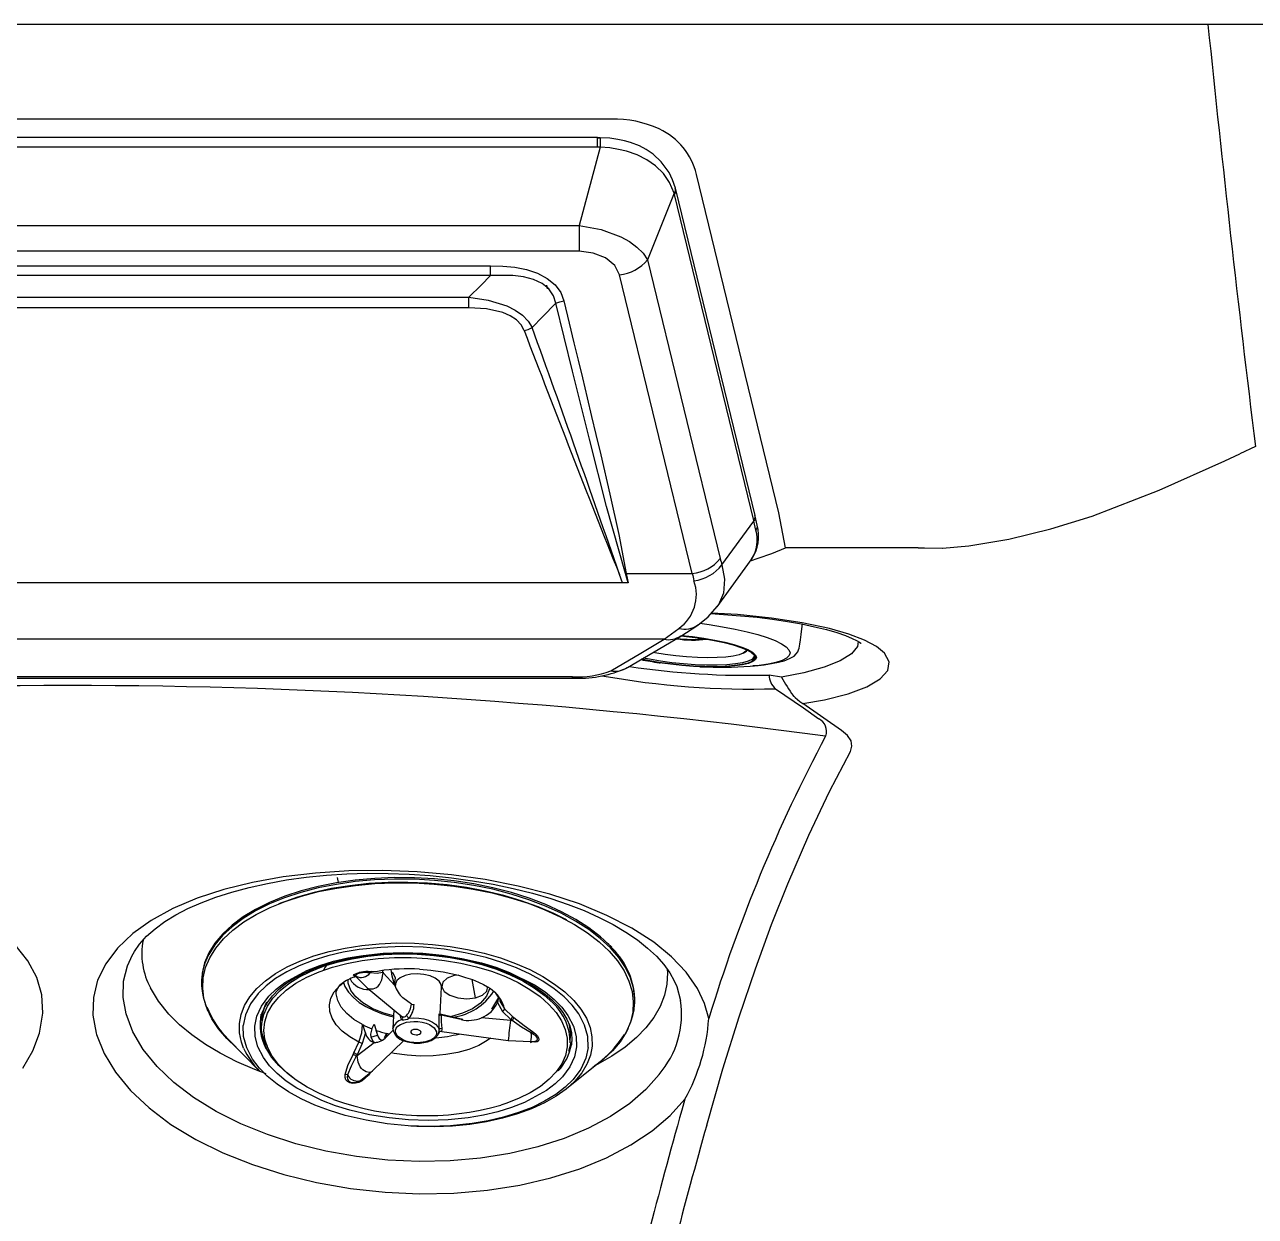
# Model space of a CAD drawing. Extents: x 527 to 611, y 788 to 934.
# Drawn here: x 590.02 to 599.43, y 875.16 to 884.27 of the extents above; entities that cross this region are included whole.
import ezdxf

# ---------------------------------------------------------------- set-up
doc = ezdxf.new("R2010")
doc.units = 0
doc.header["$MEASUREMENT"] = 0
for name, color, linetype in [('1', 4, 'Continuous'), ('BDIM_GREEN', 3, 'Continuous'), ('BDIM_YELLOW', 2, 'Continuous')]:
    doc.layers.add(name, color=color, linetype=linetype)

# ---------------------------------------------------------------- blocks, each defined once
blk = doc.blocks.new('2018 FLAIR')
at = {"layer": '1', "linetype": 'Continuous', "lineweight": 25}
for p, q in [((69.9546, 80.9086), (56.9546, 80.9086)), ((72.1687, 80.9086), (69.9546, 80.9086)), ((75.2114, 80.9086), (72.1687, 80.9086)), ((67.6083, 80.1869), (59.3008, 80.187)), ((68.8892, 77.176), (68.2592, 79.7637)), ((72.5313, 77.6828), (72.4121, 77.6279)), ((68.9388, 76.9086), (68.8892, 77.176)), ((69.9545, 76.9086), (68.9388, 76.9086)), ((68.6723, 76.8099), (68.7307, 76.8294)), ((68.9083, 75.9213), (68.815, 75.9373)), ((68.9923, 75.7853), (69.0006, 75.7762)), ((69.0131, 75.7656), (68.9983, 75.78)), ((68.9999, 75.7782), (69.0031, 75.7749)), ((69.3689, 75.5145), (69.0728, 75.7186)), ((69.247, 75.4708), (69.2467, 75.4702)), ((68.109, 73.556), (68.1378, 73.4507)), ((68.1706, 72.695), (68.1473, 72.6114))]:
    blk.add_line(p, q, dxfattribs=at)
at = {"layer": '1', "linetype": 'Continuous', "lineweight": 25, "flags": 128}
for points in [[(70.1387, 76.9072), (70.3404, 76.9261), (70.6476, 76.9768), (70.968, 77.0541), (71.2827, 77.1522), (71.7961, 77.3498), (72.2986, 77.5742), (72.4121, 77.6279)], [(68.7307, 76.8294), (68.8346, 76.8672), (68.9388, 76.9086)], [(69.9545, 76.9087), (70.0033, 76.9085), (70.1383, 76.9072)], [(68.3704, 76.4067), (68.4659, 76.4012), (68.5973, 76.391), (68.7225, 76.3785), (68.8406, 76.3639), (68.9543, 76.3469), (69.062, 76.3277), (69.1621, 76.3067), (69.2525, 76.2844), (69.3316, 76.2615), (69.3978, 76.2388), (69.4498, 76.2176), (69.4833, 76.2012), (69.5049, 76.1886), (69.5167, 76.1802), (69.5174, 76.1797)], [(69.0728, 75.7186), (69.2382, 75.7483), (69.4188, 75.7942), (69.5622, 75.8479), (69.6639, 75.9077), (69.7213, 75.9716), (69.7321, 76.0375), (69.6963, 76.1033), (69.6345, 76.1544), (69.5446, 76.2031), (69.4235, 76.2499), (69.2766, 76.2923), (69.0681, 76.3366), (68.8321, 76.3725), (68.5742, 76.399), (68.3747, 76.4114)], [(69.4966, 76.1935), (69.4914, 76.1566), (69.4433, 76.0996), (69.3572, 76.0457), (69.2353, 75.9967), (69.0813, 75.9543), (68.9083, 75.9213)], [(68.8634, 75.8327), (69.0782, 75.6858), (69.1938, 75.6029), (69.1939, 75.6029)], [(69.0131, 75.7656), (69.0491, 75.736), (69.0728, 75.7186)], [(69.4361, 75.352), (69.4482, 75.3926), (69.441, 75.4337), (69.4145, 75.4746), (69.3689, 75.5145)], [(68.3381, 72.4975), (68.462, 72.9274), (68.586, 73.325), (68.71, 73.6918), (68.8337, 74.0298), (68.957, 74.3412), (69.1177, 74.7127), (69.2774, 75.0479), (69.4361, 75.352)], [(63.1107, 72.9316), (63.1868, 73.0657), (63.2375, 73.2004), (63.2631, 73.3528), (63.2553, 73.4918), (63.2173, 73.6264), (63.1497, 73.7541), (63.0525, 73.8742)], [(68.3534, 73.3109), (68.3212, 73.428), (68.2675, 73.5422), (68.1815, 73.6662), (68.0696, 73.7845), (67.9336, 73.8954), (67.7662, 74.0028), (67.5753, 74.1006), (67.3645, 74.1874), (67.1381, 74.2618), (66.8962, 74.3244), (66.6436, 74.3744), (66.3864, 74.4106), (66.1237, 74.434), (65.8603, 74.444), (65.6016, 74.4407), (65.3471, 74.4242), (65.1015, 74.3948), (64.8675, 74.3525), (64.6467, 74.2977), (64.4431, 74.2311), (64.2571, 74.1521), (64.0922, 74.0619), (63.9511, 73.9617), (63.8343, 73.8507), (63.7443, 73.7309), (63.6826, 73.6042), (63.6505, 73.4736), (63.6466, 73.3382), (63.6711, 73.2004), (63.6743, 73.1892), (63.7318, 73.0449), (63.8188, 72.9012), (63.9336, 72.7616), (64.0755, 72.6286), (64.2431, 72.5031), (64.4331, 72.3878), (64.6408, 72.2855), (64.8666, 72.1953), (65.1062, 72.1191), (65.3566, 72.0582), (65.616, 72.0128), (65.8796, 71.984), (66.1429, 71.9723), (66.4053, 71.9775), (66.662, 71.9996), (66.909, 72.0384), (67.1455, 72.0934), (67.3672, 72.1633), (67.5718, 72.2478), (67.7577, 72.3456), (67.9213, 72.4548), (68.0578, 72.5711), (68.1706, 72.695)], [(63.9439, 73.7873), (63.9635, 73.8241), (64.0034, 73.8803), (64.0574, 73.9403), (64.1216, 73.9977), (64.1958, 74.0524), (64.2799, 74.1041), (64.3719, 74.1519), (64.474, 74.197), (64.5867, 74.2395), (64.7094, 74.2786), (64.841, 74.3139), (64.9805, 74.3447), (65.1264, 74.3708), (65.2773, 74.3916), (65.4315, 74.4071), (65.5878, 74.4171), (65.7449, 74.4217), (65.9027, 74.421), (66.0632, 74.4151), (66.2252, 74.4039), (66.3871, 74.3873), (66.5477, 74.3654), (66.7054, 74.3383), (66.8587, 74.3063), (67.0062, 74.2697), (67.1466, 74.2288), (67.2786, 74.1842), (67.4013, 74.1364), (67.5156, 74.0851), (67.6225, 74.0302), (67.7204, 73.9723), (67.8086, 73.9122), (67.8864, 73.8504), (67.9536, 73.7877), (68.0099, 73.7248), (68.0552, 73.6623), (68.0901, 73.6006), (68.1082, 73.556)], [(67.9737, 72.8847), (67.8724, 72.7706), (67.7492, 72.6636), (67.6016, 72.5632), (67.4337, 72.4731), (67.2486, 72.3952), (67.0479, 72.3308), (66.8336, 72.2802), (66.6097, 72.2445), (66.3769, 72.2242), (66.1389, 72.2195), (65.9001, 72.2304), (65.6609, 72.257), (65.4256, 72.2988), (65.1987, 72.3549), (64.9814, 72.425), (64.7767, 72.5079), (64.5886, 72.6019), (64.4165, 72.7077), (64.2649, 72.8227), (64.1367, 72.9445), (64.0304, 73.0761), (63.951, 73.2114), (63.8996, 73.3469), (63.8775, 73.473), (63.881, 73.5967), (63.9099, 73.7158), (63.9497, 73.7982)], [(68.0356, 73.6894), (68.0385, 73.6613), (68.0336, 73.5749), (68.0149, 73.4896), (67.9813, 73.4035), (67.9335, 73.3199), (67.8736, 73.2414), (67.801, 73.1663), (67.7135, 73.0931), (67.6137, 73.0245), (67.5056, 72.9629), (67.4838, 72.9525)], [(64.97, 72.8894), (64.8838, 72.9213), (64.7471, 72.9809), (64.6198, 73.0459), (64.5059, 73.114), (64.4026, 73.1862), (64.308, 73.2645), (64.226, 73.3462), (64.1479, 73.4439), (64.0875, 73.5453)]]:
    blk.add_lwpolyline(points, dxfattribs=at)
at = {"layer": '1', "linetype": 'Continuous', "lineweight": 25}
for centre, radius, start, end in [((239.0554, 98.0335), 167.763, 185.858848, 186.967502), ((67.6263, 79.344), 0.843, 65.61203, 91.22223), ((68.677, 82.2348), 6.4049, 259.74974, 271.66777), ((68.651, 81.9585), 6.0234, 261.37061, 271.56036), ((68.9469, 75.9348), 0.1319, 178.93254, 230.75863), ((70.412, 76.7798), 1.7315, 209.72369, 215.26905), ((63.4565, 32.3761), 43.4812, 82.34739, 97.65883), ((69.0136, 75.7918), 0.0193, 217.54975, 224.65287), ((69.0143, 75.7925), 0.0203, 224.8235, 238.14173), ((69.1497, 75.5083), 0.1043, 338.89242, 64.95203), ((79.8473, 69.8194), 12.0125, 151.93982, 163.10275), ((64.5592, 73.8057), 0.5387, 168.76279, 208.90584), ((67.4457, 73.3445), 0.7002, 318.95175, 8.72082), ((66.8838, 73.4121), 1.4731, 330.8721, 356.06333), ((108.4269, 61.2437), 41.853, 164.23996, 166.94068), ((109.4306, 60.8491), 42.7116, 164.17365, 166.69677)]:
    blk.add_arc(centre, radius, start, end, dxfattribs=at)
blk.add_ellipse((66.9994, 79.0868), major_axis=(-1.1748, -0.8619), ratio=0.581852, start_param=2.904183, end_param=3.440632, dxfattribs=at)
at = {"layer": 'BDIM_GREEN', "linetype": 'Continuous', "lineweight": 25}
for p, q in [((67.5033, 80.0448), (59.4059, 80.0448)), ((67.5033, 79.9718), (59.4059, 79.9718)), ((67.5229, 79.9716), (67.364, 79.3743)), ((67.5245, 80.044), (67.5033, 80.0442)), ((68.0888, 79.6192), (67.8849, 79.1115)), ((68.0914, 79.6089), (68.0888, 79.6192)), ((68.6977, 77.119), (68.0914, 79.6089)), ((68.1009, 79.6478), (68.0981, 79.659)), ((68.7072, 77.1579), (68.1009, 79.6478)), ((59.5452, 79.3743), (67.364, 79.3743)), ((67.364, 79.3743), (67.364, 79.1758)), ((67.364, 79.1758), (59.5452, 79.1758)), ((67.8849, 79.1115), (68.4411, 76.8273)), ((60.2231, 79.066), (66.6861, 79.066)), ((66.6861, 78.9898), (66.6861, 79.066)), ((66.6861, 78.9898), (60.2231, 78.9898)), ((68.2277, 76.7129), (67.6715, 78.9971)), ((67.1125, 78.9166), (67.1194, 78.8882)), ((60.3894, 78.825), (66.5198, 78.825)), ((66.5198, 78.7443), (60.3894, 78.7443)), ((66.5198, 78.7443), (66.5198, 78.825)), ((68.7084, 77.1526), (68.7071, 77.1579)), ((68.7239, 77.0831), (68.7084, 77.1527)), ((68.4538, 76.7793), (68.6989, 77.1138)), ((68.6989, 77.1138), (68.6977, 77.119)), ((68.7139, 77.0454), (68.6989, 77.1139)), ((68.4166, 76.4576), (68.6847, 76.827)), ((67.6951, 76.6408), (67.6705, 76.7069)), ((67.7384, 76.6408), (67.7175, 76.7123)), ((67.7234, 76.7129), (68.2277, 76.7129)), ((67.7234, 76.7129), (67.7384, 76.6408)), ((67.6951, 76.6408), (59.2141, 76.6408)), ((67.7384, 76.6408), (67.6951, 76.6408)), ((68.0126, 76.2104), (68.1252, 76.2936)), ((68.1397, 76.2347), (68.2708, 76.3196)), ((68.0126, 76.2104), (58.8966, 76.2103)), ((67.7313, 75.9939), (68.1389, 76.2342)), ((68.669, 76.0051), (68.6886, 76.0065)), ((68.7057, 76.0618), (68.678, 76.0537)), ((68.6833, 76.057), (68.7078, 76.0736)), ((67.3128, 75.9242), (59.5963, 75.9242)), ((59.5963, 75.9137), (67.3128, 75.9137)), ((67.3128, 75.9167), (67.3128, 75.9173)), ((65.0772, 74.192), (65.0667, 74.1878)), ((67.2665, 74.0648), (67.2566, 74.0702)), ((67.591, 73.8792), (67.5844, 73.886)), ((67.6121, 73.8573), (67.6005, 73.8693)), ((65.8643, 73.6675), (65.8594, 73.6649)), ((65.8638, 73.6603), (65.8594, 73.6649)), ((65.8643, 73.6675), (65.8638, 73.6603)), ((65.8638, 73.6603), (65.9552, 73.564)), ((64.4782, 73.62), (64.4776, 73.6085)), ((65.6594, 73.6318), (65.7433, 73.5468)), ((65.6604, 73.6333), (65.6606, 73.6294)), ((65.9581, 73.5711), (65.9574, 73.5585)), ((66.4382, 73.6432), (66.407, 73.6398)), ((65.7435, 73.5466), (66.0079, 73.3282)), ((66.3005, 73.348), (66.3119, 73.5513)), ((66.7477, 73.4718), (66.694, 73.3847)), ((64.5036, 73.4231), (64.5228, 73.3743)), ((65.9473, 73.3782), (65.9393, 73.2348)), ((66.7382, 73.4332), (66.777, 73.3657)), ((66.792, 73.3863), (66.8537, 73.3265)), ((67.7874, 73.4234), (67.788, 73.435)), ((64.9289, 73.3465), (64.9252, 73.2803)), ((64.9282, 73.3324), (64.9392, 73.3317)), ((64.9314, 73.3463), (64.9432, 73.3456)), ((64.94, 73.3458), (64.9351, 73.2575)), ((66.3006, 73.3489), (66.4732, 73.3061)), ((66.8395, 73.2973), (66.6172, 73.3178)), ((66.8404, 73.3044), (66.777, 73.3657)), ((66.8404, 73.3044), (66.8395, 73.2973)), ((66.8501, 73.2964), (66.8395, 73.2973)), ((66.8501, 73.2964), (66.8404, 73.3044)), ((66.8537, 73.3265), (66.8631, 73.3187)), ((64.936, 73.2745), (64.9253, 73.2752)), ((65.7307, 73.2024), (65.705, 73.1201)), ((65.7705, 73.1688), (65.8221, 73.185)), ((65.779, 73.2333), (65.797, 73.2681)), ((65.797, 73.2681), (65.8115, 73.2212)), ((65.797, 73.2681), (65.8221, 73.185)), ((65.9413, 73.2239), (65.89, 73.1727)), ((65.9393, 73.232), (65.9393, 73.2348)), ((66.2893, 73.1987), (66.2905, 73.2009)), ((66.3124, 73.2138), (66.8215, 73.1433)), ((67.2936, 73.1256), (67.2975, 73.1954)), ((67.2964, 73.1955), (67.3038, 73.195)), ((64.68, 73.1544), (64.9222, 72.9073)), ((65.6413, 73.0488), (65.6798, 73.1315)), ((65.705, 73.1201), (65.665, 73.0351)), ((65.6653, 73.0283), (65.7973, 73.1299)), ((65.7843, 72.9117), (66.0228, 73.1433)), ((66.8215, 73.1433), (66.9934, 73.1354)), ((66.9906, 73.129), (66.9976, 73.1317)), ((67.0006, 73.1338), (66.9924, 73.1365)), ((66.9938, 73.1357), (67.0242, 73.1383)), ((67.0106, 73.1368), (67.0272, 73.1385)), ((67.2834, 73.0614), (67.3031, 73.1287)), ((67.3022, 73.1236), (67.2935, 73.1242)), ((67.3046, 73.1808), (67.2967, 73.1813)), ((65.6355, 73.0375), (65.6413, 73.0488)), ((65.665, 73.0351), (65.659, 73.0235)), ((65.659, 73.0235), (65.6653, 73.0283)), ((65.665, 73.0351), (65.6653, 73.0283)), ((65.6935, 72.84), (65.7841, 72.9114)), ((67.2674, 72.7762), (67.5356, 72.9947)), ((65.6687, 72.8284), (65.6822, 72.8351))]:
    blk.add_line(p, q, dxfattribs=at)
at = {"layer": 'BDIM_GREEN', "linetype": 'Continuous', "lineweight": 25, "flags": 128}
for points in [[(67.5033, 80.0445), (67.5152, 80.0444), (67.5245, 80.0442)], [(67.5229, 79.9716), (67.5119, 79.9717), (67.5033, 79.9718)], [(68.0888, 79.6192), (68.0545, 79.7019), (68.0065, 79.7714), (67.9475, 79.829), (67.8806, 79.8754), (67.8068, 79.9122), (67.7246, 79.9407), (67.6638, 79.9551), (67.5978, 79.9656), (67.5229, 79.9716)], [(68.0981, 79.6589), (68.0769, 79.7233), (68.0509, 79.7771), (67.9907, 79.8606), (67.9297, 79.9172), (67.8754, 79.9543), (67.8245, 79.9809), (67.7548, 80.008), (67.7107, 80.0205), (67.6588, 80.0315), (67.5983, 80.0397), (67.5245, 80.0439)], [(67.364, 79.3743), (67.531, 79.3431), (67.681, 79.2865), (67.7469, 79.2499), (67.8049, 79.2079), (67.8521, 79.1615), (67.8849, 79.1115)], [(67.6715, 78.9971), (67.6344, 79.0685), (67.5643, 79.126), (67.4703, 79.163), (67.364, 79.1758)], [(66.6861, 79.066), (66.7788, 79.0631), (66.8701, 79.0535), (66.9595, 79.0357), (67.0437, 79.0081), (67.1183, 78.9693), (67.1789, 78.9198), (67.2217, 78.8614), (67.2461, 78.7977)], [(66.5198, 78.825), (66.6129, 78.9173), (66.6861, 78.9898)], [(67.1854, 78.7789), (67.1676, 78.8367), (67.1324, 78.8882), (67.08, 78.9302), (67.0138, 78.9611), (66.938, 78.981), (66.8564, 78.9913), (66.6861, 78.9898)], [(66.5198, 78.825), (66.6673, 78.803), (66.8097, 78.7589), (66.8742, 78.7266), (66.9298, 78.6874), (66.9733, 78.6423), (67.0032, 78.5938)], [(66.942, 78.5708), (66.919, 78.6133), (66.8833, 78.6513), (66.8359, 78.6829), (66.7798, 78.7074), (66.6538, 78.7363), (66.5198, 78.7443)], [(67.1854, 78.7789), (67.0833, 78.6752), (67.0032, 78.5938)], [(67.1854, 78.7789), (67.2147, 78.791), (67.2461, 78.7977)], [(67.7175, 76.7123), (67.5725, 77.2248), (67.4415, 77.7413), (67.313, 78.2597), (67.1854, 78.7789)], [(67.2461, 78.7977), (67.2871, 78.6276), (67.3235, 78.4764), (67.3553, 78.3442), (67.3876, 78.2094), (67.424, 78.0568), (67.4584, 77.9121), (67.4908, 77.7754), (67.5276, 77.6194), (67.5971, 77.3201), (67.6655, 77.0125), (67.7234, 76.7129)], [(66.942, 78.5708), (66.9737, 78.5794), (67.0032, 78.5938)], [(68.2701, 76.3192), (68.3485, 76.3823), (68.4182, 76.4599)], [(68.2863, 76.3326), (68.3568, 76.3231), (68.4592, 76.3068), (68.5563, 76.2884), (68.6465, 76.2681), (68.7282, 76.2464), (68.8, 76.2236), (68.8606, 76.2), (68.9091, 76.1762), (68.9446, 76.1524), (68.9665, 76.1292), (68.9744, 76.1068), (68.9682, 76.0858), (68.948, 76.0663), (68.9141, 76.0489), (68.8672, 76.0337), (68.808, 76.0211), (68.7375, 76.0112), (68.6919, 76.0068)], [(68.6903, 76.0067), (68.695, 76.0071), (68.702, 76.0076), (68.7319, 76.0105), (68.7772, 76.0157), (68.8333, 76.0243), (68.8856, 76.0349), (68.9291, 76.0467), (68.971, 76.0625), (69.0053, 76.0824), (69.0225, 76.0982), (69.0336, 76.1142), (69.0404, 76.1298), (69.0444, 76.1432), (69.0478, 76.1592), (69.0504, 76.1743), (69.0549, 76.2073), (69.0594, 76.2467), (69.0663, 76.3098), (69.068, 76.3264)], [(67.6046, 75.9699), (67.8331, 76.1047), (68.0126, 76.2104)], [(68.1413, 76.2372), (68.2278, 76.2279), (68.314, 76.2159), (68.396, 76.2016), (68.4718, 76.1855), (68.5395, 76.1678), (68.5975, 76.149), (68.6444, 76.1295), (68.6789, 76.11), (68.7002, 76.0908), (68.7078, 76.0723), (68.7016, 76.0552), (68.6816, 76.0397), (68.6484, 76.0263), (68.6028, 76.0153), (68.5459, 76.007), (68.4791, 76.0015), (68.404, 75.999), (68.3225, 75.9996), (68.2366, 76.0033), (68.1485, 76.0099), (68.0602, 76.0193), (67.974, 76.0313), (67.892, 76.0456), (67.8362, 76.0572)], [(68.6406, 76.1314), (68.6357, 76.119), (68.6171, 76.1044), (68.585, 76.0919), (68.5404, 76.0819), (68.4845, 76.0746), (68.4189, 76.0704), (68.3457, 76.0692), (68.2667, 76.0711), (68.1844, 76.0761), (68.1011, 76.084), (68.0191, 76.0947), (67.9409, 76.1077), (67.9281, 76.1102)], [(68.6953, 76.047), (68.6873, 76.0422), (68.6538, 76.0287), (68.6077, 76.0176), (68.5502, 76.0092), (68.4827, 76.0036), (68.4069, 76.0011), (68.3246, 76.0018), (68.2379, 76.0055), (68.1489, 76.0121), (68.0597, 76.0217), (67.9727, 76.0338), (67.8898, 76.0482), (67.839, 76.0587)], [(68.7003, 76.0906), (68.699, 76.0735), (68.6836, 76.0572), (68.6542, 76.0429), (68.6116, 76.0311), (68.557, 76.0219), (68.4916, 76.0156), (68.4174, 76.0125), (68.336, 76.0125), (68.2497, 76.0157), (68.1607, 76.0219), (68.0714, 76.0312), (67.9839, 76.0431), (67.9006, 76.0574), (67.8533, 76.067)], [(67.974, 76.0313), (67.9758, 76.0311), (67.9809, 76.0303)], [(68.2863, 76.0008), (68.288, 76.0008), (68.2932, 76.0006)], [(67.5897, 73.8766), (67.5253, 73.9358), (67.4366, 74.0042), (67.3369, 74.0684), (67.2269, 74.1281), (67.1075, 74.1826), (66.9799, 74.2315), (66.845, 74.2745), (66.7041, 74.311), (66.5582, 74.3409), (66.4088, 74.3638), (66.257, 74.3796), (66.1041, 74.3881), (65.9515, 74.3893), (65.8004, 74.3831), (65.6522, 74.3697), (65.5081, 74.349), (65.3693, 74.3214), (65.237, 74.2869), (65.1124, 74.246), (64.9965, 74.199), (64.8903, 74.1462), (64.7947, 74.0881), (64.7105, 74.0253), (64.6384, 73.9582), (64.5791, 73.8874), (64.5331, 73.8136), (64.5007, 73.7373), (64.4822, 73.6593), (64.4782, 73.62)], [(67.2665, 74.0648), (67.1781, 74.1092), (67.0568, 74.1615), (66.9276, 74.2082), (66.7917, 74.2487), (66.6501, 74.2828), (66.504, 74.3101), (66.3548, 74.3306), (66.2037, 74.3438), (66.0519, 74.3499), (65.9009, 74.3486), (65.7518, 74.3401), (65.6059, 74.3243), (65.4645, 74.3015), (65.3289, 74.2718), (65.2, 74.2354), (65.0791, 74.1927), (65.0667, 74.1878)], [(67.2566, 74.0702), (67.169, 74.1142), (67.0488, 74.166), (66.9208, 74.2122), (66.7861, 74.2523), (66.6458, 74.2861), (66.5012, 74.3132), (66.3533, 74.3334), (66.2036, 74.3466), (66.0533, 74.3526), (65.9036, 74.3513), (65.7559, 74.3429), (65.6114, 74.3272), (65.4713, 74.3046), (65.3369, 74.2752), (65.2092, 74.2392), (65.0895, 74.1969), (65.0772, 74.192)], [(65.3719, 74.2817), (65.5098, 74.3093), (65.6531, 74.3298), (65.8004, 74.3432), (65.9506, 74.3493), (66.1023, 74.3481), (66.2543, 74.3397), (66.4052, 74.324), (66.5538, 74.3012), (66.6987, 74.2715), (66.8389, 74.2351), (66.973, 74.1925), (67.0999, 74.1438), (67.2185, 74.0896), (67.3279, 74.0303), (67.427, 73.9664), (67.5151, 73.8985), (67.5914, 73.8271), (67.6552, 73.7529), (67.7061, 73.6764), (67.7435, 73.5984), (67.7671, 73.5194), (67.7768, 73.4403), (67.7724, 73.3615), (67.7541, 73.2839), (67.7219, 73.2081), (67.6761, 73.1347), (67.6171, 73.0644), (67.5455, 72.9977), (67.4668, 72.9386)], [(64.7422, 73.091), (64.671, 73.158), (64.6071, 73.2322), (64.5563, 73.3087), (64.5189, 73.3867), (64.4953, 73.4657), (64.4856, 73.5449), (64.4899, 73.6236), (64.5083, 73.7012), (64.5405, 73.777), (64.5863, 73.8504), (64.6452, 73.9207), (64.7169, 73.9874), (64.8006, 74.0499), (64.8956, 74.1076), (65.0012, 74.1601), (65.1165, 74.2068), (65.2404, 74.2475), (65.3719, 74.2817)], [(67.4308, 73.0904), (67.4281, 73.174), (67.4048, 73.2601), (67.3597, 73.3472), (67.3099, 73.4134), (67.2478, 73.4771), (67.1726, 73.539), (67.086, 73.597), (66.9891, 73.6505), (66.8829, 73.699), (66.771, 73.741), (66.6523, 73.7773), (66.4927, 73.8147), (66.3313, 73.8408), (66.1715, 73.8561), (66.0108, 73.8612), (65.8468, 73.8559), (65.6825, 73.8391), (65.559, 73.8183), (65.4411, 73.7909), (65.3279, 73.7565), (65.2229, 73.7158), (65.1275, 73.6694), (65.0425, 73.6178), (64.9704, 73.5626), (64.9099, 73.5035), (64.8504, 73.423), (64.8128, 73.3408), (64.796, 73.2585)], [(64.8837, 73.2529), (64.8994, 73.3297), (64.9345, 73.4065), (64.99, 73.4816), (65.0465, 73.5368), (65.1138, 73.5882), (65.2822, 73.6798), (65.3801, 73.7177), (65.4859, 73.7499), (65.5959, 73.7755), (65.7112, 73.7949), (65.8645, 73.8105), (66.0176, 73.8155), (66.1676, 73.8107), (66.3168, 73.7964), (66.4674, 73.772), (66.6165, 73.7371), (66.7272, 73.7033), (66.8317, 73.6641), (67.0213, 73.5689), (67.102, 73.5147), (67.1723, 73.457), (67.2302, 73.3975), (67.2767, 73.3357), (67.3189, 73.2544), (67.3405, 73.174), (67.3431, 73.096)], [(64.953, 73.3865), (64.9797, 73.4352), (65.018, 73.4853), (65.0656, 73.5332), (65.1222, 73.5784), (65.1874, 73.6206), (65.2606, 73.6594), (65.3413, 73.6944), (65.4285, 73.7252), (65.5213, 73.7515), (65.6183, 73.773), (65.7178, 73.7894), (65.8164, 73.8007), (65.9112, 73.8072), (65.9799, 73.8094), (66.0533, 73.8095), (66.1487, 73.8061)], [(66.1487, 73.8061), (66.274, 73.7957), (66.3239, 73.7897), (66.4056, 73.7773), (66.4883, 73.7616), (66.5744, 73.7417), (66.6607, 73.7176), (66.7454, 73.6895), (66.8272, 73.6577), (66.9048, 73.6224), (66.9772, 73.5839), (67.0437, 73.5427), (67.1035, 73.4991), (67.1563, 73.4534), (67.2016, 73.4061), (67.2392, 73.3574), (67.2689, 73.3075), (67.2904, 73.2561), (67.3033, 73.203), (67.3066, 73.1472), (67.3021, 73.1148)], [(65.4391, 73.7308), (65.4212, 73.7051), (65.4085, 73.6815)], [(65.654, 73.6546), (65.667, 73.6594), (65.6816, 73.6633)], [(65.6868, 73.6587), (65.6699, 73.6535), (65.6596, 73.6471), (65.6556, 73.6407), (65.6561, 73.635)], [(65.6816, 73.6633), (65.6842, 73.6617), (65.6868, 73.6587)], [(65.8594, 73.6649), (65.8199, 73.6568), (65.7659, 73.6602)], [(65.7751, 73.6719), (65.8216, 73.6738), (65.8339, 73.6768)], [(65.9552, 73.564), (65.9343, 73.635), (65.9267, 73.6858)], [(65.9495, 73.5833), (65.9532, 73.5867), (65.9605, 73.622), (65.9415, 73.6572), (65.9298, 73.6652)], [(66.1421, 73.6887), (66.2305, 73.6813), (66.2662, 73.6769), (66.3241, 73.6679), (66.3816, 73.6567), (66.4397, 73.6428), (66.4954, 73.6267), (66.5469, 73.6091), (66.5927, 73.5906), (66.6316, 73.5723), (66.6629, 73.5552), (66.6861, 73.5404), (66.7013, 73.5292), (66.7087, 73.5228), (66.7088, 73.5228)], [(65.5607, 73.5864), (65.5724, 73.5557), (65.6, 73.5122), (65.637, 73.4718), (65.6819, 73.4352), (65.7336, 73.4028), (65.7907, 73.3746), (65.8514, 73.3511), (65.9121, 73.3327), (65.9444, 73.3252)], [(66.3119, 73.5513), (66.3087, 73.5718), (66.292, 73.5972), (66.2627, 73.6196), (66.223, 73.6373), (66.1761, 73.6489), (66.126, 73.6533), (66.0766, 73.6503), (66.0319, 73.6401), (65.9955, 73.6234), (65.9705, 73.6018), (65.9588, 73.5768), (65.9581, 73.5711)], [(66.407, 73.6398), (66.3532, 73.6195), (66.3199, 73.5895), (66.3125, 73.5542), (66.3316, 73.519), (66.3749, 73.4893), (66.4353, 73.4695), (66.5039, 73.4629), (66.5702, 73.4701)], [(66.0807, 73.4221), (66.054, 73.4415), (66.0147, 73.4695)], [(66.5702, 73.4701), (66.624, 73.4904), (66.6574, 73.5204), (66.6647, 73.5557), (66.6643, 73.5565)], [(66.7382, 73.4332), (66.7432, 73.4482), (66.7473, 73.4677)], [(64.9432, 73.3456), (64.964, 73.4124), (64.9766, 73.4388)], [(65.9757, 73.1762), (65.9588, 73.2062), (65.9588, 73.2226), (65.9653, 73.2389), (65.9782, 73.2538), (65.9964, 73.2665), (66.0427, 73.2836), (66.0992, 73.29), (66.1309, 73.2888), (66.1626, 73.2841), (66.1924, 73.2762), (66.2183, 73.2656), (66.2548, 73.2401)], [(66.0617, 73.3146), (66.0998, 73.3171), (66.1387, 73.3152), (66.1765, 73.3089), (66.2114, 73.2985), (66.2417, 73.2846), (66.2659, 73.2678), (66.2829, 73.249), (66.2919, 73.229)], [(66.4609, 73.3035), (66.3991, 73.3174), (66.3089, 73.3372)], [(66.9967, 73.2024), (66.9217, 73.247), (66.8501, 73.2964)], [(66.8631, 73.3187), (66.9429, 73.2593), (67.0074, 73.2135)], [(67.4308, 73.0904), (67.4139, 73.0081), (67.3763, 72.9259), (67.3169, 72.8454), (67.2564, 72.7863), (67.1843, 72.7311), (67.0993, 72.6795), (67.0038, 72.6331), (66.8989, 72.5924), (66.7857, 72.558), (66.6678, 72.5306), (66.5443, 72.5098), (66.38, 72.493), (66.216, 72.4877), (66.0553, 72.4928), (65.8955, 72.5081), (65.7341, 72.5342), (65.5745, 72.5716), (65.4558, 72.6079), (65.3439, 72.6499), (65.2376, 72.6984), (65.1408, 72.7519), (65.0542, 72.8099), (64.979, 72.8718), (64.9169, 72.9355), (64.8671, 73.0017), (64.822, 73.0888), (64.7987, 73.1749), (64.796, 73.2585)], [(67.3431, 73.096), (67.3274, 73.0192), (67.2923, 72.9424), (67.2368, 72.8673), (67.1803, 72.8121), (67.113, 72.7607), (66.9446, 72.6691), (66.8466, 72.6312), (66.7409, 72.599), (66.6309, 72.5734), (66.5156, 72.554), (66.3623, 72.5384), (66.2092, 72.5334), (66.0592, 72.5382), (65.91, 72.5525), (65.7594, 72.5768), (65.6103, 72.6118), (65.4996, 72.6456), (65.3951, 72.6848), (65.2055, 72.78), (65.1247, 72.8342), (65.0545, 72.8919), (64.9966, 72.9514), (64.9501, 73.0132), (64.9079, 73.0945), (64.8862, 73.1749), (64.8837, 73.2529)], [(65.1795, 72.8561), (65.1326, 72.892), (65.0677, 72.9517), (65.0149, 73.0143), (64.9751, 73.0789), (64.9487, 73.1449), (64.9359, 73.2114), (64.9351, 73.2575)], [(65.6798, 73.1315), (65.7018, 73.2028), (65.7083, 73.2653)], [(65.779, 73.2333), (65.7676, 73.1922), (65.7705, 73.1688)], [(65.8232, 73.1833), (65.8214, 73.1891), (65.8115, 73.2212)], [(66.2548, 73.2401), (66.2718, 73.2101), (66.2718, 73.1936), (66.2653, 73.1774), (66.2524, 73.1625), (66.2341, 73.1498), (66.1878, 73.1327), (66.1314, 73.1262), (66.0997, 73.1275), (66.0679, 73.1322), (66.0382, 73.1401), (66.0122, 73.1506), (65.9757, 73.1762)], [(66.0971, 73.227), (66.0866, 73.2233), (66.0793, 73.2179), (66.0761, 73.2114), (66.0773, 73.2045), (66.0827, 73.198), (66.0919, 73.1927), (66.1036, 73.1891), (66.1167, 73.1877), (66.1297, 73.1885), (66.1334, 73.1893), (66.1439, 73.193), (66.1512, 73.1984), (66.1545, 73.2049), (66.1533, 73.2118), (66.1478, 73.2183), (66.1387, 73.2236), (66.1269, 73.2272), (66.1138, 73.2286), (66.1009, 73.2277), (66.0971, 73.227)], [(66.097, 73.1253), (66.1008, 73.1247), (66.149, 73.1242), (66.2027, 73.133), (66.2327, 73.1439), (66.261, 73.1608), (66.2831, 73.1846), (66.2883, 73.2005)], [(66.3118, 73.2142), (66.3118, 73.214), (66.3111, 73.2149)], [(67.2841, 73.2761), (67.2872, 73.2642), (67.2964, 73.1955)], [(67.7118, 73.1885), (67.7347, 73.2282), (67.7413, 73.2442)], [(65.7705, 73.1688), (65.7878, 73.1354), (65.8067, 73.1253)], [(66.0247, 73.1426), (66.0516, 73.1329), (66.097, 73.1253)], [(67.0316, 73.1333), (67.0236, 73.1319), (67.0006, 73.1338)], [(67.3063, 73.1415), (67.3053, 73.1283), (67.3033, 73.1121)], [(65.5738, 72.8851), (65.5939, 72.9518), (65.6355, 73.0375)], [(65.659, 73.0235), (65.6194, 72.9486), (65.5917, 72.8805)], [(67.4249, 72.9675), (67.4224, 72.9622), (67.3823, 72.896), (67.3292, 72.8328), (67.2637, 72.7732), (67.1864, 72.7179), (67.098, 72.6673), (66.9996, 72.6221), (66.8921, 72.5827), (66.7766, 72.5495), (66.6543, 72.5229), (66.5265, 72.503), (66.3944, 72.4902), (66.2594, 72.4845), (66.123, 72.486), (66.0753, 72.4882)], [(65.7039, 72.8367), (65.6781, 72.8236), (65.653, 72.817), (65.6306, 72.8164), (65.6097, 72.8212), (65.5924, 72.8306), (65.5806, 72.844), (65.5741, 72.8624), (65.5738, 72.8851)], [(65.6686, 72.8285), (65.6774, 72.8314), (65.6962, 72.8417)], [(65.6822, 72.8352), (65.683, 72.8353), (65.6962, 72.8417)]]:
    blk.add_lwpolyline(points, dxfattribs=at)
at = {"layer": 'BDIM_GREEN', "linetype": 'Continuous', "lineweight": 25}
for centre, radius, start, end in [((67.6414, 79.3096), 0.3139, 275.51131, 320.87233), ((204.6564, 131.3063), 147.4663, 200.95354, 201.731091), ((-68.7803, 29.4988), 144.3866, 19.084145, 19.878377), ((68.4152, 76.9998), 0.3197, 325.89485, 15.11601), ((68.1976, 77.0254), 0.3139, 275.51131, 320.87233), ((68.2059, 76.9674), 0.3112, 276.38043, 322.82341), ((67.7373, 76.5366), 0.1769, 94.51621, 96.45326), ((67.9419, 76.552), 0.3168, 305.34127, 19.56185), ((68.2323, 76.9396), 0.7353, 260.14589, 278.29433), ((68.227, 76.9326), 0.7233, 260.89091, 277.29298), ((68.5928, 76.1745), 0.0742, 289.39335, 320.1157), ((68.5383, 79.6937), 3.7056, 259.06862, 261.24191), ((67.3597, 76.8021), 0.8895, 266.97834, 292.62012), ((67.3506, 76.6373), 0.7141, 266.97188, 290.84191), ((68.4395, 79.4382), 3.4407, 267.56327, 273.82505), ((67.2182, 73.441), 0.5698, 359.39603, 45.53655), ((64.9378, 73.5827), 0.4607, 155.33875, 198.74939), ((65.6949, 73.7177), 0.0914, 244.81258, 320.99599), ((65.7576, 73.3079), 0.3634, 91.14543, 102.08421), ((65.7309, 73.4294), 0.2334, 81.3686, 100.89385), ((65.7811, 73.6577), 0.0154, 113.00417, 170.62105), ((66.0505, 72.2902), 1.4015, 86.25029, 98.87701), ((65.608, 73.4938), 0.1044, 115.85161, 166.43754), ((65.7603, 73.2883), 0.3593, 106.49446, 123.591), ((65.7506, 73.6918), 0.159, 209.05059, 273.37978), ((65.642, 73.6211), 0.0198, 44.77832, 101.02242), ((66.1626, 73.6286), 0.2172, 197.29551, 227.0886), ((67.3277, 73.449), 0.4601, 335.0855, 17.57669), ((66.3449, 73.7499), 0.4306, 277.84514, 327.38417), ((66.6242, 73.4147), 0.1366, 18.57379, 49.99676), ((65.162, 73.6486), 0.6904, 200.89412, 225.71589), ((65.1786, 73.2697), 0.254, 152.63562, 179.08515), ((65.9434, 73.4285), 0.1374, 316.964, 357.30829), ((65.9381, 73.4213), 0.1634, 319.19947, 358.80208), ((66.0986, 73.4575), 0.0397, 243.19097, 274.03709), ((66.5389, 73.5209), 0.2177, 291.06238, 336.23482), ((66.7618, 73.3926), 0.0309, 299.50607, 348.28749), ((65.2965, 73.2905), 0.3714, 181.57459, 210.8115), ((65.996, 73.3149), 0.0183, 318.24318, 41.43118), ((66.0202, 73.3765), 0.0746, 261.92853, 303.88004), ((66.0221, 73.3516), 0.0275, 243.42974, 322.37883), ((66.1356, 73.3979), 0.1113, 214.5377, 228.43725), ((67.5911, 73.3102), 1.3017, 178.34296, 183.57542), ((66.3139, 73.3685), 0.0317, 220.78144, 260.95131), ((67.0314, 73.3136), 0.7229, 178.1278, 186.26258), ((66.5167, 73.5551), 0.2577, 257.48527, 292.93661), ((66.8176, 73.3331), 0.0367, 308.54171, 349.64247), ((66.8258, 73.3255), 0.0379, 309.85329, 349.69139), ((66.0585, 73.9444), 0.764, 242.72274, 248.54498), ((64.2554, 72.7127), 1.5545, 18.36081, 20.82212), ((65.8172, 73.2151), 0.0874, 188.32037, 256.79571), ((66.1335, 74.1446), 0.9779, 250.77615, 255.71455), ((65.8733, 73.1939), 0.0519, 189.89482, 251.77415), ((66.0102, 73.1086), 0.1475, 143.19508, 158.28022), ((66.0439, 73.246), 0.1052, 186.06216, 259.48362), ((66.3092, 73.1945), 0.0196, 74.70758, 162.42507), ((66.3099, 73.2041), 0.0308, 84.59027, 126.01492), ((67.0431, 73.1683), 0.0576, 128.3235, 143.7176), ((67.088, 73.562), 0.7227, 308.27088, 329.11548), ((65.6215, 72.9688), 0.1728, 61.08538, 70.25543), ((65.7993, 73.2472), 0.1173, 268.9811, 320.57241), ((65.3409, 73.3303), 0.5952, 204.37172, 225.2907), ((65.6124, 72.9718), 0.0696, 48.00586, 70.65136), ((65.6164, 72.978), 0.0751, 49.57259, 70.56967), ((65.5757, 72.8547), 0.0304, 58.07391, 93.43491), ((65.6958, 72.8327), 0.00903, 26.47642, 87.91374), ((66.1933, 74.6444), 2.0746, 250.05291, 285.99064)]:
    blk.add_arc(centre, radius, start, end, dxfattribs=at)
for centre, major_axis, ratio, start_param, end_param in [((69.4663, 78.0647), (0.6775, 1.7194), 0.480619, 2.543345, 2.582873), ((69.253, 78.1271), (0.6363, 1.9809), 0.433377, 2.49452, 2.534048), ((66.1256, 73.3924), (0.1742, -0.0489), 0.338968, 6.149167, 6.37326)]:
    blk.add_ellipse(centre, major_axis=major_axis, ratio=ratio, start_param=start_param, end_param=end_param, dxfattribs=at)
at = {"layer": 'BDIM_YELLOW', "linetype": 'Continuous', "lineweight": 25}
for p, q in [((67.5033, 79.9718), (67.5033, 80.0448)), ((67.3128, 75.9173), (67.3128, 75.9242)), ((65.7504, 73.6713), (65.7751, 73.6719)), ((66.5702, 73.4701), (66.5447, 73.6098)), ((65.8922, 73.1969), (65.8878, 73.1746)), ((65.9102, 73.1925), (65.8922, 73.1969)), ((66.2893, 73.1987), (66.2879, 73.1956))]:
    blk.add_line(p, q, dxfattribs=at)
at = {"layer": 'BDIM_YELLOW', "linetype": 'Continuous', "lineweight": 25, "flags": 128}
for points in [[(68.4538, 76.7794), (68.4741, 76.6708), (68.4661, 76.5631), (68.4285, 76.4749), (68.4161, 76.4607)], [(68.1464, 76.2404), (68.2293, 76.2315), (68.3169, 76.2193), (68.4002, 76.2048), (68.4772, 76.1883), (68.5461, 76.1703), (68.605, 76.1512), (68.6526, 76.1315), (68.6876, 76.1116), (68.7093, 76.0921), (68.7171, 76.0734), (68.7108, 76.056), (68.6905, 76.0402), (68.6567, 76.0266), (68.6104, 76.0154), (68.5525, 76.007), (68.4846, 76.0014), (68.4083, 75.9989), (68.3256, 75.9995), (68.2958, 76.0005)], [(67.971, 76.0318), (67.8882, 76.0462), (67.8362, 76.0569)], [(67.7663, 73.588), (67.7543, 73.6224), (67.7167, 73.7009), (67.6656, 73.7778), (67.6013, 73.8525), (67.5246, 73.9243), (67.436, 73.9926), (67.3362, 74.0569), (67.2262, 74.1165), (67.1069, 74.171), (66.9792, 74.22), (66.8444, 74.2629), (66.7034, 74.2995), (66.5576, 74.3293), (66.4081, 74.3523), (66.2563, 74.368), (66.1035, 74.3766), (65.9509, 74.3778), (65.7998, 74.3716), (65.6516, 74.3581), (65.5075, 74.3375), (65.3687, 74.3098), (65.2364, 74.2754), (65.1118, 74.2344), (64.9959, 74.1874), (64.8896, 74.1346), (64.794, 74.0766), (64.7098, 74.0137), (64.6378, 73.9466), (64.5785, 73.8759), (64.5324, 73.8021), (64.5192, 73.7749)], [(65.5226, 74.356), (65.5203, 74.3636), (65.5156, 74.3907)], [(64.7988, 73.0847), (64.7819, 73.1306), (64.7672, 73.2018), (64.7663, 73.2728), (64.7792, 73.3429), (64.8058, 73.4114), (64.8459, 73.4776), (64.8989, 73.5408), (64.9645, 73.6004), (65.0418, 73.6558), (65.1301, 73.7063), (65.2286, 73.7515), (65.3361, 73.7909), (65.4516, 73.8241), (65.5739, 73.8508), (65.7017, 73.8706), (65.8338, 73.8835), (65.9687, 73.8892), (66.1052, 73.8876), (66.2417, 73.8789), (66.3769, 73.8631), (66.5095, 73.8404), (66.6379, 73.8109), (66.761, 73.7751), (66.8775, 73.7332), (66.9861, 73.6857), (67.0858, 73.633), (67.1755, 73.5758), (67.2543, 73.5147), (67.3214, 73.4501), (67.3761, 73.3828), (67.4179, 73.3136), (67.4463, 73.243), (67.461, 73.1719), (67.4619, 73.1009), (67.4619, 73.1009)], [(67.6174, 73.8477), (67.602, 73.864), (67.5897, 73.8766)], [(64.9351, 73.2575), (64.9369, 73.2777), (64.9517, 73.343), (64.9801, 73.4064), (65.0219, 73.4674), (65.0765, 73.5252), (65.1432, 73.579), (65.2213, 73.6283), (65.3099, 73.6724), (65.4079, 73.711), (65.5142, 73.7434), (65.6275, 73.7694), (65.7466, 73.7886), (65.8699, 73.8007), (65.9961, 73.8058), (66.1237, 73.8036), (66.2512, 73.7943), (66.3771, 73.7779), (66.4999, 73.7546), (66.6182, 73.7248), (66.7306, 73.6886), (66.8358, 73.6467), (66.9325, 73.5994), (67.0196, 73.5473), (67.0961, 73.4911), (67.161, 73.4313)], [(65.5885, 73.733), (65.7054, 73.7549), (65.8273, 73.7698), (65.9526, 73.7775), (66.0799, 73.7778), (66.2076, 73.7709), (66.3342, 73.7567), (66.4581, 73.7354), (66.5778, 73.7074), (66.6918, 73.6728), (66.7989, 73.6322), (66.8976, 73.5861), (66.9868, 73.535), (67.0654, 73.4795), (67.1324, 73.4203), (67.1871, 73.3581), (67.2287, 73.2937), (67.2568, 73.2278), (67.2711, 73.1613), (67.2712, 73.095), (67.2573, 73.0296), (67.2296, 72.966), (67.1882, 72.905), (67.1339, 72.8472), (67.0671, 72.7933), (66.9888, 72.7441), (66.8998, 72.7002), (66.8013, 72.662), (66.7649, 72.6501)], [(65.4856, 72.6943), (65.4805, 72.6962), (65.3775, 72.7396), (65.2834, 72.7883), (65.1993, 72.8417), (65.1264, 72.8991), (65.0655, 72.9599), (65.0172, 73.0233), (64.9823, 73.0885), (64.9611, 73.1548), (64.9539, 73.2213), (64.9608, 73.2873), (64.9816, 73.3519), (65.0162, 73.4143), (65.0642, 73.4738), (65.1248, 73.5297), (65.1975, 73.5813), (65.2812, 73.6279), (65.3751, 73.6691), (65.478, 73.7042), (65.5885, 73.733)], [(65.6382, 73.6405), (65.6427, 73.6479), (65.654, 73.6546)], [(65.7435, 73.5471), (65.7509, 73.5418), (65.7627, 73.5378), (65.7882, 73.5388), (65.8139, 73.5495), (65.8259, 73.559), (65.8369, 73.5716), (65.8545, 73.6076), (65.8638, 73.6603)], [(65.6798, 73.1315), (65.6103, 73.1714), (65.552, 73.2157), (65.5064, 73.2636), (65.4743, 73.3139), (65.4566, 73.3656), (65.4536, 73.4174), (65.4654, 73.4683), (65.4917, 73.5171), (65.5319, 73.5628), (65.5611, 73.5874)], [(65.9449, 73.3336), (65.8705, 73.3534), (65.781, 73.3897), (65.7086, 73.4323), (65.655, 73.4778), (65.6175, 73.527), (65.5967, 73.5813), (65.5966, 73.6078)], [(65.6556, 73.636), (65.6486, 73.6342), (65.6382, 73.6405)], [(65.7083, 73.2653), (65.6411, 73.3057), (65.5861, 73.3506), (65.5447, 73.3989), (65.5181, 73.4494), (65.5068, 73.5009), (65.5065, 73.5183)], [(66.6765, 73.5465), (66.6765, 73.538), (66.654, 73.4821), (66.6096, 73.4306), (66.5465, 73.3867), (66.4703, 73.3523), (66.3869, 73.3279)], [(66.7559, 73.4586), (66.7577, 73.4449), (66.792, 73.3863)], [(66.3128, 73.2347), (66.3131, 73.2292), (66.3126, 73.2234), (66.3118, 73.2173), (66.3119, 73.2142), (66.3118, 73.2142)], [(67.0272, 73.1385), (67.0393, 73.1441), (67.044, 73.1538), (67.0411, 73.1659), (67.0306, 73.1786), (67.0149, 73.1907), (66.9967, 73.2024)], [(67.0074, 73.2135), (67.0291, 73.1956), (67.0446, 73.1793), (67.0531, 73.1652), (67.0552, 73.1523), (67.0511, 73.1418), (67.0408, 73.1349), (67.0316, 73.1333)], [(66.6865, 73.1607), (66.661, 73.1428), (66.5953, 73.1066), (66.5192, 73.0763), (66.4344, 73.0526), (66.3429, 73.0359), (66.2465, 73.0267), (66.1474, 73.0252), (66.0478, 73.0313), (65.9499, 73.045), (65.9272, 73.0494)], [(67.4619, 73.1009), (67.449, 73.0307), (67.4249, 72.9675)], [(65.7834, 72.9126), (65.7803, 72.9082), (65.7699, 72.9026), (65.7586, 72.9006), (65.7342, 72.9051), (65.7099, 72.9186), (65.6987, 72.9291), (65.6885, 72.9423), (65.6728, 72.9782), (65.6653, 73.0283)], [(65.5917, 72.8805), (65.5895, 72.8641), (65.5916, 72.8489), (65.6002, 72.8358), (65.6158, 72.8266), (65.6358, 72.8225), (65.657, 72.8245), (65.6686, 72.8285)], [(65.7631, 72.8949), (65.7535, 72.8801), (65.7039, 72.8367)]]:
    blk.add_lwpolyline(points, dxfattribs=at)
at = {"layer": 'BDIM_YELLOW', "linetype": 'Continuous', "lineweight": 25}
for centre, radius, start, end in [((77.6451, 79.7928), 10.1238, 178.58657, 178.98832), ((68.0611, 79.6461), 0.0387, 315.90399, 19.0124), ((68.0557, 79.6381), 0.0462, 320.66206, 12.10586), ((68.6706, 77.1457), 0.0381, 315.40354, 18.3935), ((68.672, 77.1405), 0.0379, 315.26409, 18.47033), ((68.4581, 76.9702), 0.2667, 326.77867, 16.39173), ((68.6871, 77.0725), 0.0381, 314.7111, 16.00668), ((68.1698, 76.4567), 0.1691, 254.7001, 306.16398), ((68.0439, 76.3779), 0.1705, 259.43191, 303.79375), ((67.6361, 76.137), 0.17, 259.34995, 303.65355), ((65.8784, 73.6689), 0.0194, 148.83656, 191.75619), ((66.5254, 73.3172), 0.2754, 14.53308, 47.84869), ((66.8856, 73.1303), 0.408, 359.34361, 47.54423), ((66.025, 73.2163), 0.0877, 100.08503, 167.81726), ((66.0466, 73.3406), 0.0529, 180.65774, 225.73269), ((68.1609, 73.0651), 1.3417, 170.03349, 176.64167), ((65.3029, 73.2634), 0.3789, 178.43784, 217.09392), ((66.1931, 74.1812), 1.0191, 274.21642, 284.29051), ((66.2029, 73.2193), 0.0895, 348.13857, 6.23907), ((66.8091, 73.1784), 0.1892, 346.977, 7.29908), ((66.9154, 73.1801), 0.3938, 317.02947, 350.05143), ((65.6671, 72.918), 0.0842, 206.46511, 280.30448)]:
    blk.add_arc(centre, radius, start, end, dxfattribs=at)

msp = doc.modelspace()

# ---------------------------------------------------------------- block references
at = {"layer": '1'}
msp.add_blockref('2018 FLAIR', (526.8953, 803.3624), dxfattribs=at)

doc.saveas('drawing.dxf')
